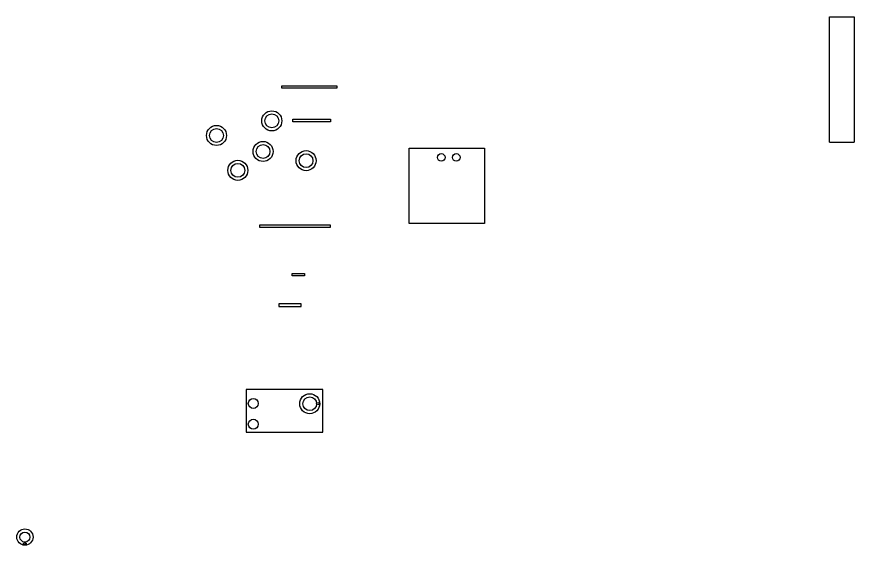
# Model space of a CAD drawing. Header units: centimetres. Extents: x -123 to 1233, y -758 to 1627.
# Drawn here: x -104.3 to 229.8, y -38.4 to 172.3 of the extents above; entities that cross this region are included whole.
import ezdxf

# ---------------------------------------------------------------- set-up
doc = ezdxf.new("R2010")
doc.units = ezdxf.units.CM

msp = doc.modelspace()

# ---------------------------------------------------------------- linework, layer by layer
for p, q in [((219.85, 122.347), (219.85, 172.347)), ((219.85, 172.347), (229.75, 172.347)), ((229.75, 172.347), (229.75, 122.347)), ((1.376, 143.83), (1.376, 144.83)), ((1.376, 144.83), (23.376, 144.83)), ((23.376, 143.83), (1.376, 143.83)), ((23.376, 144.83), (23.376, 143.83)), ((5.84, 130.506), (5.84, 131.506)), ((5.84, 131.506), (20.84, 131.506)), ((20.84, 130.506), (5.84, 130.506)), ((20.84, 131.506), (20.84, 130.506)), ((219.85, 122.347), (229.75, 122.347)), ((52.274, 89.952), (52.274, 119.952)), ((52.274, 119.952), (82.274, 119.952)), ((82.274, 119.952), (82.274, 89.952)), ((-7.355, 88.355), (-7.355, 89.355)), ((-7.355, 89.355), (20.645, 89.355)), ((20.645, 88.355), (-7.355, 88.355)), ((20.645, 89.355), (20.645, 88.355)), ((82.274, 89.952), (52.274, 89.952)), ((5.517, 68.986), (5.517, 69.986)), ((5.517, 69.986), (10.517, 69.986)), ((10.517, 68.986), (5.517, 68.986)), ((10.517, 69.986), (10.517, 68.986)), ((9.191, 57.835), (0.191, 57.835)), ((0.191, 57.835), (0.191, 56.835)), ((0.191, 56.835), (9.191, 56.835)), ((9.191, 56.835), (9.191, 57.835)), ((-101.561, -37.909), (-101.561, -37.579)), ((-101.561, -37.579), (-101.231, -37.579)), ((-101.231, -37.909), (-101.561, -37.909)), ((-101.231, -37.579), (-101.231, -37.249)), ((-101.231, -37.249), (-100.901, -37.249)), ((-101.231, -38.239), (-101.231, -37.909)), ((-100.901, -38.239), (-101.231, -38.239)), ((-100.901, -37.249), (-100.901, -37.579)), ((-100.901, -37.579), (-100.571, -37.579)), ((-100.571, -37.909), (-100.901, -37.909)), ((-100.901, -37.909), (-100.901, -38.239)), ((-100.571, -37.579), (-100.571, -37.909))]:
    msp.add_line(p, q)
msp.add_lwpolyline([(17.813, 6.672), (17.813, 23.725), (-12.868, 23.725), (-12.868, 6.672)], close=True)
for centre, radius in [((-2.571, 130.848), 4), ((-2.571, 130.848), 2.75), ((-24.638, 125.014), 4), ((-24.638, 125.014), 2.75), ((-6.068, 118.63), 4), ((-6.068, 118.63), 2.75), ((11.098, 114.965), 4), ((11.098, 114.965), 2.75), ((65.016, 116.294), 1.5), ((71.016, 116.294), 1.5), ((-16.133, 111.112), 4), ((-16.133, 111.112), 2.75), ((-9.965, 18.18), 2), ((12.542, 18.058, 5), 4), ((12.542, 18.058, 7), 2.75), ((15.792, 18.058), 0.5), ((-9.965, 9.867), 2), ((-101.066, -35.119), 3.25), ((-101.066, -35.119), 2)]:
    msp.add_circle(centre, radius)

doc.saveas('drawing.dxf')
